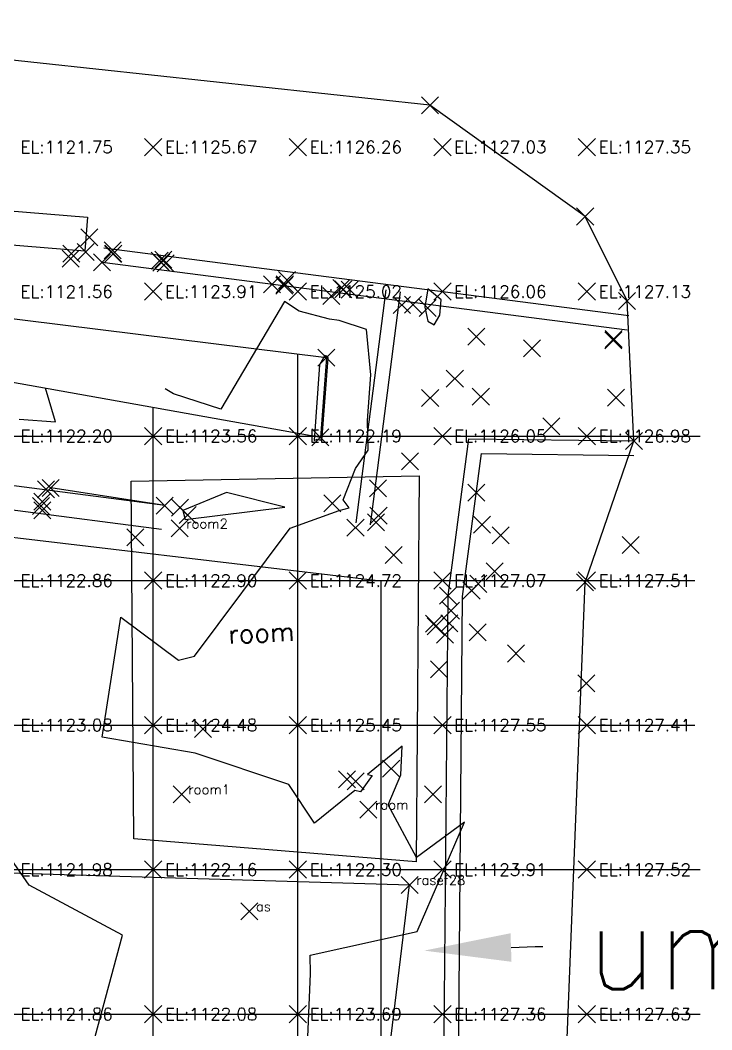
# Model space of a CAD drawing. Header units: metres. Extents: x -212 to 353850, y -37 to 356021.
# Drawn here: x 353800.4 to 353814.76, y 355966.72 to 355987.68 of the extents above; entities that cross this region are included whole.
import ezdxf
from ezdxf import colors
from ezdxf.entities.mleader import LeaderData, LeaderLine
from ezdxf.math import Vec2, Vec3

# ---------------------------------------------------------------- set-up
doc = ezdxf.new("R2010")
doc.units = ezdxf.units.M
for name, color, linetype in [('C-TOPO-MINR', 8, 'Continuous'), ('C-TOPO-TEXT', 7, 'Continuous'), ('Obs.ts.td2', 7, 'Continuous'), ('Obs.ts.td2_Mark', 7, 'Continuous'), ('Survey.td2', 7, 'Continuous'), ('V-NODE', 1, 'Continuous')]:
    doc.layers.add(name, color=color, linetype=linetype)
doc.styles.get("Standard").update_dxf_attribs({"font": 'simplex.shx'})

# ---------------------------------------------------------------- blocks, each defined once
blk = doc.blocks.new('*U1')
at = {"color": 0, "linetype": 'ByBlock', "lineweight": -2, "transparency": 16777216}
for p, q in [((-0.707, -0.707), (0.707, 0.707)), ((-0.707, 0.707), (0.707, -0.707))]:
    blk.add_line(p, q, dxfattribs=at)
blk = doc.blocks.new('*U134', base_point=(353808.9069, 355985.9162, 1127.2443))
at = {"layer": 'V-NODE', "lineweight": -2, "xscale": 0.25, "yscale": 0.25, "zscale": 0.25}
blk.add_blockref('*U1', (353808.9069, 355985.9162, 1127.2443), dxfattribs=at)
blk = doc.blocks.new('*U135', base_point=(353812.1279, 355983.6079, 1127.3584))
at = {"layer": 'V-NODE', "lineweight": -2, "xscale": 0.25, "yscale": 0.25, "zscale": 0.25}
blk.add_blockref('*U1', (353812.1279, 355983.6079, 1127.3584), dxfattribs=at)
blk = doc.blocks.new('*U136', base_point=(353812.9986, 355981.8548, 1127.3594))
at = {"layer": 'V-NODE', "lineweight": -2, "xscale": 0.25, "yscale": 0.25, "zscale": 0.25}
blk.add_blockref('*U1', (353812.9986, 355981.8548, 1127.3594), dxfattribs=at)
blk = doc.blocks.new('*U137', base_point=(353813.141, 355978.9476, 1127.3645))
at = {"layer": 'V-NODE', "lineweight": -2, "xscale": 0.25, "yscale": 0.25, "zscale": 0.25}
blk.add_blockref('*U1', (353813.141, 355978.9476, 1127.3645), dxfattribs=at)
blk = doc.blocks.new('*U138', base_point=(353813.0723, 355976.7873, 1127.4527))
at = {"layer": 'V-NODE', "lineweight": -2, "xscale": 0.25, "yscale": 0.25, "zscale": 0.25}
blk.add_blockref('*U1', (353813.0723, 355976.7873, 1127.4527), dxfattribs=at)
blk = doc.blocks.new('*U139', base_point=(353812.1265, 355976.0119, 1127.5096))
at = {"layer": 'V-NODE', "lineweight": -2, "xscale": 0.25, "yscale": 0.25, "zscale": 0.25}
blk.add_blockref('*U1', (353812.1265, 355976.0119, 1127.5096), dxfattribs=at)
blk = doc.blocks.new('*U140', base_point=(353810.6914, 355974.5356, 1127.5163))
at = {"layer": 'V-NODE', "lineweight": -2, "xscale": 0.25, "yscale": 0.25, "zscale": 0.25}
blk.add_blockref('*U1', (353810.6914, 355974.5356, 1127.5163), dxfattribs=at)
blk = doc.blocks.new('*U141', base_point=(353812.1516, 355973.9178, 1127.3832))
at = {"layer": 'V-NODE', "lineweight": -2, "xscale": 0.25, "yscale": 0.25, "zscale": 0.25}
blk.add_blockref('*U1', (353812.1516, 355973.9178, 1127.3832), dxfattribs=at)
blk = doc.blocks.new('*U192', base_point=(353810.3732, 355976.9895, 1127.5529))
at = {"layer": 'V-NODE', "lineweight": -2, "xscale": 0.25, "yscale": 0.25, "zscale": 0.25}
blk.add_blockref('*U1', (353810.3732, 355976.9895, 1127.5529), dxfattribs=at)
blk = doc.blocks.new('*U193', base_point=(353809.9871, 355977.2127, 1127.5333))
at = {"layer": 'V-NODE', "lineweight": -2, "xscale": 0.25, "yscale": 0.25, "zscale": 0.25}
blk.add_blockref('*U1', (353809.9871, 355977.2127, 1127.5333), dxfattribs=at)
blk = doc.blocks.new('*U194', base_point=(353810.2489, 355976.2395, 1127.5761))
at = {"layer": 'V-NODE', "lineweight": -2, "xscale": 0.25, "yscale": 0.25, "zscale": 0.25}
blk.add_blockref('*U1', (353810.2489, 355976.2395, 1127.5761), dxfattribs=at)
blk = doc.blocks.new('*U195', base_point=(353809.9092, 355975.9824, 1127.5083))
at = {"layer": 'V-NODE', "lineweight": -2, "xscale": 0.25, "yscale": 0.25, "zscale": 0.25}
blk.add_blockref('*U1', (353809.9092, 355975.9824, 1127.5083), dxfattribs=at)
blk = doc.blocks.new('*U196', base_point=(353809.7693, 355975.8437, 1127.5055))
at = {"layer": 'V-NODE', "lineweight": -2, "xscale": 0.25, "yscale": 0.25, "zscale": 0.25}
blk.add_blockref('*U1', (353809.7693, 355975.8437, 1127.5055), dxfattribs=at)
blk = doc.blocks.new('*U197', base_point=(353809.3095, 355975.1654, 1127.5598))
at = {"layer": 'V-NODE', "lineweight": -2, "xscale": 0.25, "yscale": 0.25, "zscale": 0.25}
blk.add_blockref('*U1', (353809.3095, 355975.1654, 1127.5598), dxfattribs=at)
blk = doc.blocks.new('*U198', base_point=(353809.3422, 355975.4255, 1127.6109))
at = {"layer": 'V-NODE', "lineweight": -2, "xscale": 0.25, "yscale": 0.25, "zscale": 0.25}
blk.add_blockref('*U1', (353809.3422, 355975.4255, 1127.6109), dxfattribs=at)
blk = doc.blocks.new('*U199', base_point=(353809.2827, 355975.739, 1127.5532))
at = {"layer": 'V-NODE', "lineweight": -2, "xscale": 0.25, "yscale": 0.25, "zscale": 0.25}
blk.add_blockref('*U1', (353809.2827, 355975.739, 1127.5532), dxfattribs=at)
blk = doc.blocks.new('*U200', base_point=(353809.8939, 355974.9776, 1127.5476))
at = {"layer": 'V-NODE', "lineweight": -2, "xscale": 0.25, "yscale": 0.25, "zscale": 0.25}
blk.add_blockref('*U1', (353809.8939, 355974.9776, 1127.5476), dxfattribs=at)
blk = doc.blocks.new('*U219', base_point=(353809.0959, 355974.2061, 1127.5788))
at = {"layer": 'V-NODE', "lineweight": -2, "xscale": 0.25, "yscale": 0.25, "zscale": 0.25}
blk.add_blockref('*U1', (353809.0959, 355974.2061, 1127.5788), dxfattribs=at)
blk = doc.blocks.new('*U220', base_point=(353809.2157, 355974.9298, 1127.5389))
at = {"layer": 'V-NODE', "lineweight": -2, "xscale": 0.25, "yscale": 0.25, "zscale": 0.25}
blk.add_blockref('*U1', (353809.2157, 355974.9298, 1127.5389), dxfattribs=at)
blk = doc.blocks.new('*U221', base_point=(353809.026, 355975.1018, 1127.4683))
at = {"layer": 'V-NODE', "lineweight": -2, "xscale": 0.25, "yscale": 0.25, "zscale": 0.25}
blk.add_blockref('*U1', (353809.026, 355975.1018, 1127.4683), dxfattribs=at)
blk = doc.blocks.new('*U222', base_point=(353808.9886, 355975.1562, 1127.5067))
at = {"layer": 'V-NODE', "lineweight": -2, "xscale": 0.25, "yscale": 0.25, "zscale": 0.25}
blk.add_blockref('*U1', (353808.9886, 355975.1562, 1127.5067), dxfattribs=at)
blk = doc.blocks.new('*U223', base_point=(353808.973, 355971.612, 1127.533))
at = {"layer": 'V-NODE', "lineweight": -2, "xscale": 0.25, "yscale": 0.25, "zscale": 0.25}
blk.add_blockref('*U1', (353808.973, 355971.612, 1127.533), dxfattribs=at)
blk = doc.blocks.new('*U282', base_point=(353812.7134, 355981.0338, 1127.3284))
at = {"layer": 'V-NODE', "lineweight": -2, "xscale": 0.25, "yscale": 0.25, "zscale": 0.25}
blk.add_blockref('*U1', (353812.7134, 355981.0338, 1127.3284), dxfattribs=at)
blk = doc.blocks.new('*U283', base_point=(353812.721, 355981.0631, 1127.3294))
at = {"layer": 'V-NODE', "lineweight": -2, "xscale": 0.25, "yscale": 0.25, "zscale": 0.25}
blk.add_blockref('*U1', (353812.721, 355981.0631, 1127.3294), dxfattribs=at)
blk = doc.blocks.new('*U284', base_point=(353812.7673, 355979.8497, 1127.4226))
at = {"layer": 'V-NODE', "lineweight": -2, "xscale": 0.25, "yscale": 0.25, "zscale": 0.25}
blk.add_blockref('*U1', (353812.7673, 355979.8497, 1127.4226), dxfattribs=at)
blk = doc.blocks.new('*U285', base_point=(353811.4258, 355979.252, 1126.6895))
at = {"layer": 'V-NODE', "lineweight": -2, "xscale": 0.25, "yscale": 0.25, "zscale": 0.25}
blk.add_blockref('*U1', (353811.4258, 355979.252, 1126.6895), dxfattribs=at)
blk = doc.blocks.new('*U286', base_point=(353811.0231, 355980.8717, 1126.5816))
at = {"layer": 'V-NODE', "lineweight": -2, "xscale": 0.25, "yscale": 0.25, "zscale": 0.25}
blk.add_blockref('*U1', (353811.0231, 355980.8717, 1126.5816), dxfattribs=at)
blk = doc.blocks.new('*U287', base_point=(353809.8677, 355981.116, 1126.3819))
at = {"layer": 'V-NODE', "lineweight": -2, "xscale": 0.25, "yscale": 0.25, "zscale": 0.25}
blk.add_blockref('*U1', (353809.8677, 355981.116, 1126.3819), dxfattribs=at)
blk = doc.blocks.new('*U288', base_point=(353809.4232, 355980.2436, 1126.4169))
at = {"layer": 'V-NODE', "lineweight": -2, "xscale": 0.25, "yscale": 0.25, "zscale": 0.25}
blk.add_blockref('*U1', (353809.4232, 355980.2436, 1126.4169), dxfattribs=at)
blk = doc.blocks.new('*U289', base_point=(353809.963, 355979.8654, 1126.459))
at = {"layer": 'V-NODE', "lineweight": -2, "xscale": 0.25, "yscale": 0.25, "zscale": 0.25}
blk.add_blockref('*U1', (353809.963, 355979.8654, 1126.459), dxfattribs=at)
blk = doc.blocks.new('*U290', base_point=(353809.8679, 355977.8732, 1125.2564))
at = {"layer": 'V-NODE', "lineweight": -2, "xscale": 0.25, "yscale": 0.25, "zscale": 0.25}
blk.add_blockref('*U1', (353809.8679, 355977.8732, 1125.2564), dxfattribs=at)
blk = doc.blocks.new('*U291', base_point=(353807.8393, 355977.3998, 1124.7279))
at = {"layer": 'V-NODE', "lineweight": -2, "xscale": 0.25, "yscale": 0.25, "zscale": 0.25}
blk.add_blockref('*U1', (353807.8393, 355977.3998, 1124.7279), dxfattribs=at)
blk = doc.blocks.new('*U292', base_point=(353807.789, 355977.2557, 1124.7515))
at = {"layer": 'V-NODE', "lineweight": -2, "xscale": 0.25, "yscale": 0.25, "zscale": 0.25}
blk.add_blockref('*U1', (353807.789, 355977.2557, 1124.7515), dxfattribs=at)
blk = doc.blocks.new('*U293', base_point=(353808.1514, 355976.5804, 1124.777))
at = {"layer": 'V-NODE', "lineweight": -2, "xscale": 0.25, "yscale": 0.25, "zscale": 0.25}
blk.add_blockref('*U1', (353808.1514, 355976.5804, 1124.777), dxfattribs=at)
blk = doc.blocks.new('*U294', base_point=(353808.1017, 355972.1428, 1122.939))
at = {"layer": 'V-NODE', "lineweight": -2, "xscale": 0.25, "yscale": 0.25, "zscale": 0.25}
blk.add_blockref('*U1', (353808.1017, 355972.1428, 1122.939), dxfattribs=at)
blk = doc.blocks.new('*U295', base_point=(353807.3617, 355977.1462, 1124.9935))
at = {"layer": 'V-NODE', "lineweight": -2, "xscale": 0.25, "yscale": 0.25, "zscale": 0.25}
blk.add_blockref('*U1', (353807.3617, 355977.1462, 1124.9935), dxfattribs=at)
blk = doc.blocks.new('*U296', base_point=(353803.881, 355977.4087, 1124.8556))
at = {"layer": 'V-NODE', "lineweight": -2, "xscale": 0.25, "yscale": 0.25, "zscale": 0.25}
blk.add_blockref('*U1', (353803.881, 355977.4087, 1124.8556), dxfattribs=at)
blk = doc.blocks.new('*U297', base_point=(353804.1967, 355972.9659, 1124.9622))
at = {"layer": 'V-NODE', "lineweight": -2, "xscale": 0.25, "yscale": 0.25, "zscale": 0.25}
blk.add_blockref('*U1', (353804.1967, 355972.9659, 1124.9622), dxfattribs=at)
blk = doc.blocks.new('*U298', base_point=(353807.3642, 355971.8845, 1124.914))
at = {"layer": 'V-NODE', "lineweight": -2, "xscale": 0.25, "yscale": 0.25, "zscale": 0.25}
blk.add_blockref('*U1', (353807.3642, 355971.8845, 1124.914), dxfattribs=at)
blk = doc.blocks.new('*U299', base_point=(353807.187, 355971.9247, 1124.9096))
at = {"layer": 'V-NODE', "lineweight": -2, "xscale": 0.25, "yscale": 0.25, "zscale": 0.25}
blk.add_blockref('*U1', (353807.187, 355971.9247, 1124.9096), dxfattribs=at)
blk = doc.blocks.new('*U395', base_point=(353800.8367, 355977.5963, 1123.0889))
at = {"layer": 'V-NODE', "lineweight": -2, "xscale": 0.25, "yscale": 0.25, "zscale": 0.25}
blk.add_blockref('*U1', (353800.8367, 355977.5963, 1123.0889), dxfattribs=at)
blk = doc.blocks.new('*U396', base_point=(353800.8607, 355977.5089, 1123.0802))
at = {"layer": 'V-NODE', "lineweight": -2, "xscale": 0.25, "yscale": 0.25, "zscale": 0.25}
blk.add_blockref('*U1', (353800.8607, 355977.5089, 1123.0802), dxfattribs=at)
blk = doc.blocks.new('*U397', base_point=(353800.8616, 355977.6879, 1123.1718))
at = {"layer": 'V-NODE', "lineweight": -2, "xscale": 0.25, "yscale": 0.25, "zscale": 0.25}
blk.add_blockref('*U1', (353800.8616, 355977.6879, 1123.1718), dxfattribs=at)
blk = doc.blocks.new('*U398', base_point=(353800.9404, 355977.9428, 1123.0897))
at = {"layer": 'V-NODE', "lineweight": -2, "xscale": 0.25, "yscale": 0.25, "zscale": 0.25}
blk.add_blockref('*U1', (353800.9404, 355977.9428, 1123.0897), dxfattribs=at)
blk = doc.blocks.new('*U399', base_point=(353801.0372, 355977.9719, 1123.2922))
at = {"layer": 'V-NODE', "lineweight": -2, "xscale": 0.25, "yscale": 0.25, "zscale": 0.25}
blk.add_blockref('*U1', (353801.0372, 355977.9719, 1123.2922), dxfattribs=at)
blk = doc.blocks.new('*U400', base_point=(353803.4027, 355977.6079, 1123.4685))
at = {"layer": 'V-NODE', "lineweight": -2, "xscale": 0.25, "yscale": 0.25, "zscale": 0.25}
blk.add_blockref('*U1', (353803.4027, 355977.6079, 1123.4685), dxfattribs=at)
blk = doc.blocks.new('*U401', base_point=(353803.7224, 355977.5624, 1123.5))
at = {"layer": 'V-NODE', "lineweight": -2, "xscale": 0.25, "yscale": 0.25, "zscale": 0.25}
blk.add_blockref('*U1', (353803.7224, 355977.5624, 1123.5), dxfattribs=at)
blk = doc.blocks.new('*U402', base_point=(353806.8791, 355977.6518, 1123.584))
at = {"layer": 'V-NODE', "lineweight": -2, "xscale": 0.25, "yscale": 0.25, "zscale": 0.25}
blk.add_blockref('*U1', (353806.8791, 355977.6518, 1123.584), dxfattribs=at)
blk = doc.blocks.new('*U485', base_point=(353801.4527, 355982.7304, 1122.5438))
at = {"layer": 'V-NODE', "lineweight": -2, "xscale": 0.25, "yscale": 0.25, "zscale": 0.25}
blk.add_blockref('*U1', (353801.4527, 355982.7304, 1122.5438), dxfattribs=at)
blk = doc.blocks.new('*U486', base_point=(353801.4616, 355982.8357, 1122.5151))
at = {"layer": 'V-NODE', "lineweight": -2, "xscale": 0.25, "yscale": 0.25, "zscale": 0.25}
blk.add_blockref('*U1', (353801.4616, 355982.8357, 1122.5151), dxfattribs=at)
blk = doc.blocks.new('*U487', base_point=(353801.7604, 355982.8686, 1123.5965))
at = {"layer": 'V-NODE', "lineweight": -2, "xscale": 0.25, "yscale": 0.25, "zscale": 0.25}
blk.add_blockref('*U1', (353801.7604, 355982.8686, 1123.5965), dxfattribs=at)
blk = doc.blocks.new('*U488', base_point=(353801.8398, 355983.1775, 1123.5952))
at = {"layer": 'V-NODE', "lineweight": -2, "xscale": 0.25, "yscale": 0.25, "zscale": 0.25}
blk.add_blockref('*U1', (353801.8398, 355983.1775, 1123.5952), dxfattribs=at)
blk = doc.blocks.new('*U489', base_point=(353802.1016, 355982.6571, 1123.6375))
at = {"layer": 'V-NODE', "lineweight": -2, "xscale": 0.25, "yscale": 0.25, "zscale": 0.25}
blk.add_blockref('*U1', (353802.1016, 355982.6571, 1123.6375), dxfattribs=at)
blk = doc.blocks.new('*U490', base_point=(353802.3367, 355982.8357, 1123.6744))
at = {"layer": 'V-NODE', "lineweight": -2, "xscale": 0.25, "yscale": 0.25, "zscale": 0.25}
blk.add_blockref('*U1', (353802.3367, 355982.8357, 1123.6744), dxfattribs=at)
blk = doc.blocks.new('*U491', base_point=(353802.3213, 355982.9041, 1123.7007))
at = {"layer": 'V-NODE', "lineweight": -2, "xscale": 0.25, "yscale": 0.25, "zscale": 0.25}
blk.add_blockref('*U1', (353802.3213, 355982.9041, 1123.7007), dxfattribs=at)
blk = doc.blocks.new('*U492', base_point=(353802.332, 355982.8324, 1123.9858))
at = {"layer": 'V-NODE', "lineweight": -2, "xscale": 0.25, "yscale": 0.25, "zscale": 0.25}
blk.add_blockref('*U1', (353802.332, 355982.8324, 1123.9858), dxfattribs=at)
blk = doc.blocks.new('*U493', base_point=(353803.3348, 355982.6492, 1124.0334))
at = {"layer": 'V-NODE', "lineweight": -2, "xscale": 0.25, "yscale": 0.25, "zscale": 0.25}
blk.add_blockref('*U1', (353803.3348, 355982.6492, 1124.0334), dxfattribs=at)
blk = doc.blocks.new('*U494', base_point=(353803.2988, 355982.6933, 1124.042))
at = {"layer": 'V-NODE', "lineweight": -2, "xscale": 0.25, "yscale": 0.25, "zscale": 0.25}
blk.add_blockref('*U1', (353803.2988, 355982.6933, 1124.042), dxfattribs=at)
blk = doc.blocks.new('*U495', base_point=(353803.3747, 355982.7123, 1124.4887))
at = {"layer": 'V-NODE', "lineweight": -2, "xscale": 0.25, "yscale": 0.25, "zscale": 0.25}
blk.add_blockref('*U1', (353803.3747, 355982.7123, 1124.4887), dxfattribs=at)
blk = doc.blocks.new('*U496', base_point=(353803.4251, 355982.6381, 1124.5738))
at = {"layer": 'V-NODE', "lineweight": -2, "xscale": 0.25, "yscale": 0.25, "zscale": 0.25}
blk.add_blockref('*U1', (353803.4251, 355982.6381, 1124.5738), dxfattribs=at)
blk = doc.blocks.new('*U497', base_point=(353805.6267, 355982.1965, 1124.6314))
at = {"layer": 'V-NODE', "lineweight": -2, "xscale": 0.25, "yscale": 0.25, "zscale": 0.25}
blk.add_blockref('*U1', (353805.6267, 355982.1965, 1124.6314), dxfattribs=at)
blk = doc.blocks.new('*U498', base_point=(353805.8955, 355982.2003, 1124.6763))
at = {"layer": 'V-NODE', "lineweight": -2, "xscale": 0.25, "yscale": 0.25, "zscale": 0.25}
blk.add_blockref('*U1', (353805.8955, 355982.2003, 1124.6763), dxfattribs=at)
blk = doc.blocks.new('*U499', base_point=(353805.883, 355982.1685, 1125.1278))
at = {"layer": 'V-NODE', "lineweight": -2, "xscale": 0.25, "yscale": 0.25, "zscale": 0.25}
blk.add_blockref('*U1', (353805.883, 355982.1685, 1125.1278), dxfattribs=at)
blk = doc.blocks.new('*U500', base_point=(353805.9391, 355982.2861, 1125.1192))
at = {"layer": 'V-NODE', "lineweight": -2, "xscale": 0.25, "yscale": 0.25, "zscale": 0.25}
blk.add_blockref('*U1', (353805.9391, 355982.2861, 1125.1192), dxfattribs=at)
blk = doc.blocks.new('*U501', base_point=(353806.8623, 355981.9592, 1125.2676))
at = {"layer": 'V-NODE', "lineweight": -2, "xscale": 0.25, "yscale": 0.25, "zscale": 0.25}
blk.add_blockref('*U1', (353806.8623, 355981.9592, 1125.2676), dxfattribs=at)
blk = doc.blocks.new('*U502', base_point=(353807.1068, 355982.0988, 1125.173))
at = {"layer": 'V-NODE', "lineweight": -2, "xscale": 0.25, "yscale": 0.25, "zscale": 0.25}
blk.add_blockref('*U1', (353807.1068, 355982.0988, 1125.173), dxfattribs=at)
blk = doc.blocks.new('*U503', base_point=(353807.0694, 355982.1233, 1125.5907))
at = {"layer": 'V-NODE', "lineweight": -2, "xscale": 0.25, "yscale": 0.25, "zscale": 0.25}
blk.add_blockref('*U1', (353807.0694, 355982.1233, 1125.5907), dxfattribs=at)
blk = doc.blocks.new('*U504', base_point=(353807.2435, 355982.0878, 1125.7253))
at = {"layer": 'V-NODE', "lineweight": -2, "xscale": 0.25, "yscale": 0.25, "zscale": 0.25}
blk.add_blockref('*U1', (353807.2435, 355982.0878, 1125.7253), dxfattribs=at)
blk = doc.blocks.new('*U505', base_point=(353808.3229, 355981.7677, 1125.8134))
at = {"layer": 'V-NODE', "lineweight": -2, "xscale": 0.25, "yscale": 0.25, "zscale": 0.25}
blk.add_blockref('*U1', (353808.3229, 355981.7677, 1125.8134), dxfattribs=at)
blk = doc.blocks.new('*U506', base_point=(353808.8569, 355981.7107, 1125.8701))
at = {"layer": 'V-NODE', "lineweight": -2, "xscale": 0.25, "yscale": 0.25, "zscale": 0.25}
blk.add_blockref('*U1', (353808.8569, 355981.7107, 1125.8701), dxfattribs=at)
blk = doc.blocks.new('*U507', base_point=(353808.5542, 355981.7784, 1126.6099))
at = {"layer": 'V-NODE', "lineweight": -2, "xscale": 0.25, "yscale": 0.25, "zscale": 0.25}
blk.add_blockref('*U1', (353808.5542, 355981.7784, 1126.6099), dxfattribs=at)
blk = doc.blocks.new('*U508', base_point=(353808.9106, 355979.8399, 1126.7608))
at = {"layer": 'V-NODE', "lineweight": -2, "xscale": 0.25, "yscale": 0.25, "zscale": 0.25}
blk.add_blockref('*U1', (353808.9106, 355979.8399, 1126.7608), dxfattribs=at)
blk = doc.blocks.new('*U509', base_point=(353808.4938, 355978.526, 1125.8145))
at = {"layer": 'V-NODE', "lineweight": -2, "xscale": 0.25, "yscale": 0.25, "zscale": 0.25}
blk.add_blockref('*U1', (353808.4938, 355978.526, 1125.8145), dxfattribs=at)
blk = doc.blocks.new('*U510', base_point=(353807.8287, 355977.9617, 1125.3207))
at = {"layer": 'V-NODE', "lineweight": -2, "xscale": 0.25, "yscale": 0.25, "zscale": 0.25}
blk.add_blockref('*U1', (353807.8287, 355977.9617, 1125.3207), dxfattribs=at)
blk = doc.blocks.new('*U511', base_point=(353806.6343, 355979.0234, 1121.9295))
at = {"layer": 'V-NODE', "lineweight": -2, "xscale": 0.25, "yscale": 0.25, "zscale": 0.25}
blk.add_blockref('*U1', (353806.6343, 355979.0234, 1121.9295), dxfattribs=at)
blk = doc.blocks.new('*U512', base_point=(353806.7585, 355980.6784, 1121.9243))
at = {"layer": 'V-NODE', "lineweight": -2, "xscale": 0.25, "yscale": 0.25, "zscale": 0.25}
blk.add_blockref('*U1', (353806.7585, 355980.6784, 1121.9243), dxfattribs=at)
blk = doc.blocks.new('*U666', base_point=(353802.7918, 355976.9466, 1122.2862))
at = {"layer": 'V-NODE', "lineweight": -2, "xscale": 0.25, "yscale": 0.25, "zscale": 0.25}
blk.add_blockref('*U1', (353802.7918, 355976.9466, 1122.2862), dxfattribs=at)
blk = doc.blocks.new('*U972', base_point=(353808.4831, 355969.731, 1122.4692))
at = {"layer": 'V-NODE', "lineweight": -2, "xscale": 0.25, "yscale": 0.25, "zscale": 0.25}
blk.add_blockref('*U1', (353808.4831, 355969.731, 1122.4692), dxfattribs=at)
blk = doc.blocks.new('*U973', base_point=(353807.6294, 355971.2965, 1122.4519))
at = {"layer": 'V-NODE', "lineweight": -2, "xscale": 0.25, "yscale": 0.25, "zscale": 0.25}
blk.add_blockref('*U1', (353807.6294, 355971.2965, 1122.4519), dxfattribs=at)
blk = doc.blocks.new('*U974', base_point=(353803.7546, 355971.6127, 1122.3344))
at = {"layer": 'V-NODE', "lineweight": -2, "xscale": 0.25, "yscale": 0.25, "zscale": 0.25}
blk.add_blockref('*U1', (353803.7546, 355971.6127, 1122.3344), dxfattribs=at)
blk = doc.blocks.new('*U975', base_point=(353803.7113, 355977.1316, 1122.3126))
at = {"layer": 'V-NODE', "lineweight": -2, "xscale": 0.25, "yscale": 0.25, "zscale": 0.25}
blk.add_blockref('*U1', (353803.7113, 355977.1316, 1122.3126), dxfattribs=at)
blk = doc.blocks.new('*U976', base_point=(353805.1591, 355969.1848, 1122.1779))
at = {"layer": 'V-NODE', "lineweight": -2, "xscale": 0.25, "yscale": 0.25, "zscale": 0.25}
blk.add_blockref('*U1', (353805.1591, 355969.1848, 1122.1779), dxfattribs=at)

msp = doc.modelspace()

# ---------------------------------------------------------------- linework, layer by layer
at = {"color": 40, "true_color": 0xf8d731}
msp.add_line((353801.803, 355983.595, 1116.582), (353801.745, 355982.897, 1116.582), dxfattribs=at)
at = {"color": 6}
for p, q in [((353807.376, 355977.248, 1122.452), (353807.998, 355982.084, 1123.638)), ((353807.674, 355977.209, 1122.452), (353808.296, 355982.045, 1123.638))]:
    msp.add_line(p, q, dxfattribs=at)
at = {"color": 7, "true_color": 0xffffff}
for p, q in [((353806.166, 355918.509, 1117.807), (353806.166, 355980.752, 1121.689)), ((353803.166, 355916.049, 1117.654), (353803.166, 355979.642, 1121.62)), ((353754.465, 355979.049, 1112.318), (353814.513, 355979.049, 1130.328)), ((353752.122, 355976.049, 1111.615), (353814.405, 355976.049, 1130.295)), ((353764.166, 355973.049, 1115.227), (353814.405, 355973.049, 1130.295)), ((353765.124, 355970.049, 1115.515), (353814.513, 355970.049, 1130.328)), ((353765.474, 355967.049, 1115.62), (353814.513, 355967.049, 1130.328))]:
    msp.add_line(p, q, dxfattribs=at)
at = {"color": 9, "true_color": 0xc7c8ca}
msp.add_line((353795.844, 355970.111, 1121.557), (353808.483, 355969.731, 1123.049), dxfattribs=at)
at = {"color": 3}
for points, elevation in [([(353802.409, 355929.668), (353800.053, 355923.984), (353798.955, 355921.436), (353798.372, 355920.081), (353797.875, 355917.627), (353798.721, 355914.274), (353799.698, 355913.333), (353803.652, 355916.743), (353805.931, 355921.306), (353808.236, 355925.688), (353811.577, 355931.933), (353811.622, 355933.218), (353811.793, 355938.924), (353811.315, 355946.979), (353811.282, 355954.631), (353812.127, 355976.012), (353813.141, 355978.948), (353812.999, 355981.855), (353812.128, 355983.608), (353808.907, 355985.916), (353798.5, 355987.042), (353791.68, 355988.312)], 1122.624), ([(353806.759, 355980.678), (353806.634, 355979.023), (353800.018, 355980.204), (353795.014, 355980.313), (353784.876, 355981.27), (353774.836, 355982.502), (353770.942, 355983.605), (353769.07, 355984.808), (353772.918, 355984.876), (353806.759, 355980.678)], 1121.924)]:
    msp.add_lwpolyline(points, dxfattribs=dict(at, elevation=elevation))
at = {"color": 51, "true_color": 0xf7f281}
for points, elevation in [([(353767.633, 355984.682), (353767.657, 355985.313), (353767.962, 355985.818), (353769.191, 355986.469), (353772.369, 355986.482), (353773.796, 355986.235), (353776.504, 355986.204), (353780.812, 355985.929), (353792.674, 355984.344), (353800.113, 355983.733), (353801.803, 355983.595)], 1116.582), ([(353768.333, 355984.655), (353768.35, 355985.106), (353768.461, 355985.29), (353769.367, 355985.77), (353772.31, 355985.781), (353773.732, 355985.536), (353776.478, 355985.504), (353780.743, 355985.232), (353792.599, 355983.648), (353800.056, 355983.036), (353801.745, 355982.897)], 1116.582), ([(353803.338, 355977.112), (353797.363, 355977.888), (353795.01, 355977.949), (353791.485, 355978.133), (353788.57, 355978.62), (353785.759, 355978.641), (353783.302, 355978.825), (353775.462, 355979.586), (353774.577, 355980.175), (353773.389, 355980.868), (353772.92, 355981.101), (353771.277, 355982.183), (353769.265, 355982.665), (353767.126, 355983.082), (353767.657, 355984.713)], 1123.468), ([(353803.403, 355977.608), (353797.402, 355978.387), (353795.03, 355978.449), (353791.539, 355978.631), (353788.613, 355979.119), (353785.78, 355979.141), (353783.345, 355979.323), (353775.635, 355980.071), (353774.841, 355980.599), (353773.627, 355981.309), (353773.17, 355981.535), (353771.479, 355982.649), (353769.371, 355983.154), (353768.016, 355983.418), (353768.287, 355983.769)], 1123.468)]:
    msp.add_lwpolyline(points, dxfattribs=dict(at, elevation=elevation))
at = {"color": 6}
for points, elevation in [([(353802.14, 355982.955), (353813.037, 355981.552)], 1123.638), ([(353802.102, 355982.657), (353812.999, 355981.255)], 1123.638), ([(353809.19, 355965.084), (353809.283, 355975.739), (353809.712, 355978.989), (353813.141, 355978.948)], 1123.094), ([(353809.49, 355965.082), (353809.583, 355975.718), (353809.974, 355978.685), (353813.137, 355978.648)], 1123.094)]:
    msp.add_lwpolyline(points, dxfattribs=dict(at, elevation=elevation))
at = {"color": 5, "elevation": 1122.452}
msp.add_lwpolyline([(353808.621, 355970.212), (353802.762, 355970.69), (353802.704, 355978.113), (353808.681, 355978.223)], close=True, dxfattribs=at)
at = {"color": 1, "elevation": 1123.468}
msp.add_lwpolyline([(353803.403, 355977.608), (353801.037, 355977.972)], dxfattribs=at)
at = {"color": 4}
msp.add_lwpolyline([(353795.25, 355939.277), (353795.978, 355945.434), (353795.035, 355945.546), (353795.364, 355948.327), (353796.307, 355948.215), (353797.036, 355954.372), (353796.093, 355954.484), (353796.395, 355957.016), (353797.573, 355956.877), (353798.894, 355967.948), (353797.703, 355968.089), (353798.772, 355977.126), (353807.89, 355976.047), (353807.897, 355925.793)], dxfattribs=at)
at = {"color": 252, "true_color": 0x939598, "elevation": 1123.049}
msp.add_lwpolyline([(353805.55, 355942.764), (353805.766, 355947.278), (353798.102, 355946.478), (353797.713, 355946.734), (353797.662, 355947.418), (353798.224, 355947.607), (353805.871, 355948.139), (353808.483, 355969.731)], dxfattribs=at)
at = {"layer": 'C-TOPO-MINR', "color": 8, "linetype": 'Continuous', "lineweight": -3, "flags": 128}
for points, elevation in [([(353808.865, 355981.438), (353808.991, 355981.362), (353809.113, 355981.56), (353809.142, 355981.876), (353808.862, 355982.108), (353808.804, 355981.723), (353808.865, 355981.438)], 1126), ([(353806.668, 355979.014), (353806.668, 355979.035), (353806.792, 355980.665), (353806.789, 355980.7), (353806.768, 355980.706), (353806.761, 355980.707), (353806.738, 355980.714), (353806.727, 355980.721), (353806.613, 355980.529), (353806.504, 355978.958), (353806.568, 355978.984), (353806.645, 355978.965), (353806.659, 355979.001), (353806.668, 355979.014)], 1122), ([(353803.824, 355977.315), (353805.898, 355977.572), (353804.686, 355977.881), (353803.781, 355977.506), (353803.824, 355977.315)], 1124)]:
    msp.add_lwpolyline(points, close=True, dxfattribs=dict(at, elevation=elevation))
for points, elevation in [([(353806.125, 355960.668), (353806.429, 355967.885), (353806.424, 355968.276), (353808.642, 355968.767), (353809.626, 355971.035), (353808.631, 355970.3), (353808.039, 355971.393), (353808.303, 355972.02), (353808.329, 355972.615), (353807.609, 355972.025), (353807.706, 355972.004), (353807.463, 355971.666), (353807.351, 355971.692), (353806.512, 355971.012), (353805.975, 355971.814), (353804.035, 355972.47), (353802.106, 355972.797), (353802.491, 355975.289), (353803.692, 355974.397), (353804.02, 355974.479), (353806.009, 355977.141), (353807.022, 355977.503), (353807.228, 355977.56), (353807.107, 355977.726), (353807.364, 355978.375), (353807.625, 355978.758), (353807.61, 355979.373), (353807.682, 355980.319), (353807.593, 355981.26), (353807.023, 355981.448), (353806.823, 355981.474), (353806.191, 355981.644), (353805.891, 355981.842), (353804.564, 355979.61), (353803.584, 355979.926), (353803.413, 355980.027)], 1124), ([(353800.384, 355979.402), (353801.136, 355979.346), (353800.929, 355980.041)], 1122), ([(353800.424, 355960.891), (353802.528, 355968.69), (353800.591, 355969.728), (353798.824, 355972.265)], 1122)]:
    msp.add_lwpolyline(points, dxfattribs=dict(at, elevation=elevation))
at = {"layer": 'C-TOPO-TEXT', "color": 6, "linetype": 'Continuous', "lineweight": -3}
for p, q in [((353802.986, 355984.869, 1125.669), (353803.345, 355985.229, 1125.669)), ((353802.986, 355985.229, 1125.669), (353803.345, 355984.869, 1125.669)), ((353805.986, 355984.869, 1126.255), (353806.345, 355985.229, 1126.255)), ((353805.986, 355985.229, 1126.255), (353806.345, 355984.869, 1126.255)), ((353808.986, 355984.869, 1127.033), (353809.345, 355985.229, 1127.033)), ((353808.986, 355985.229, 1127.033), (353809.345, 355984.869, 1127.033)), ((353811.986, 355984.869, 1127.35), (353812.345, 355985.229, 1127.35)), ((353811.986, 355985.229, 1127.35), (353812.345, 355984.869, 1127.35)), ((353802.986, 355981.869, 1123.909), (353803.345, 355982.229, 1123.909)), ((353802.986, 355982.229, 1123.909), (353803.345, 355981.869, 1123.909)), ((353805.986, 355981.869, 1125.017), (353806.345, 355982.229, 1125.017)), ((353805.986, 355982.229, 1125.017), (353806.345, 355981.869, 1125.017)), ((353808.986, 355981.869, 1126.062), (353809.345, 355982.229, 1126.062)), ((353808.986, 355982.229, 1126.062), (353809.345, 355981.869, 1126.062)), ((353811.986, 355981.869, 1127.127), (353812.345, 355982.229, 1127.127)), ((353811.986, 355982.229, 1127.127), (353812.345, 355981.869, 1127.127)), ((353802.986, 355978.869, 1123.56), (353803.345, 355979.229, 1123.56)), ((353802.986, 355979.229, 1123.56), (353803.345, 355978.869, 1123.56)), ((353805.986, 355978.869, 1122.192), (353806.345, 355979.229, 1122.192)), ((353805.986, 355979.229, 1122.192), (353806.345, 355978.869, 1122.192)), ((353808.986, 355978.869, 1126.055), (353809.345, 355979.229, 1126.055)), ((353808.986, 355979.229, 1126.055), (353809.345, 355978.869, 1126.055)), ((353811.986, 355978.869, 1126.985), (353812.345, 355979.229, 1126.985)), ((353811.986, 355979.229, 1126.985), (353812.345, 355978.869, 1126.985)), ((353802.986, 355975.869, 1122.898), (353803.345, 355976.229, 1122.898)), ((353802.986, 355976.229, 1122.898), (353803.345, 355975.869, 1122.898)), ((353805.986, 355975.869, 1124.716), (353806.345, 355976.229, 1124.716)), ((353805.986, 355976.229, 1124.716), (353806.345, 355975.869, 1124.716)), ((353808.986, 355975.869, 1127.071), (353809.345, 355976.229, 1127.071)), ((353808.986, 355976.229, 1127.071), (353809.345, 355975.869, 1127.071)), ((353811.986, 355975.869, 1127.507), (353812.345, 355976.229, 1127.507)), ((353811.986, 355976.229, 1127.507), (353812.345, 355975.869, 1127.507)), ((353802.986, 355972.869, 1124.476), (353803.345, 355973.229, 1124.476)), ((353802.986, 355973.229, 1124.476), (353803.345, 355972.869, 1124.476)), ((353805.986, 355972.869, 1125.451), (353806.345, 355973.229, 1125.451)), ((353805.986, 355973.229, 1125.451), (353806.345, 355972.869, 1125.451)), ((353808.986, 355972.869, 1127.553), (353809.345, 355973.229, 1127.553)), ((353808.986, 355973.229, 1127.553), (353809.345, 355972.869, 1127.553)), ((353811.986, 355972.869, 1127.414), (353812.345, 355973.229, 1127.414)), ((353811.986, 355973.229, 1127.414), (353812.345, 355972.869, 1127.414)), ((353802.986, 355969.869, 1122.159), (353803.345, 355970.229, 1122.159)), ((353802.986, 355970.229, 1122.159), (353803.345, 355969.869, 1122.159)), ((353805.986, 355969.869, 1122.299), (353806.345, 355970.229, 1122.299)), ((353805.986, 355970.229, 1122.299), (353806.345, 355969.869, 1122.299)), ((353808.986, 355969.869, 1123.914), (353809.345, 355970.229, 1123.914)), ((353808.986, 355970.229, 1123.914), (353809.345, 355969.869, 1123.914)), ((353811.986, 355969.869, 1127.521), (353812.345, 355970.229, 1127.521)), ((353811.986, 355970.229, 1127.521), (353812.345, 355969.869, 1127.521)), ((353802.986, 355966.869, 1122.077), (353803.345, 355967.229, 1122.077)), ((353802.986, 355967.229, 1122.077), (353803.345, 355966.869, 1122.077)), ((353805.986, 355966.869, 1123.686), (353806.345, 355967.229, 1123.686)), ((353805.986, 355967.229, 1123.686), (353806.345, 355966.869, 1123.686)), ((353808.986, 355966.869, 1127.363), (353809.345, 355967.229, 1127.363)), ((353808.986, 355967.229, 1127.363), (353809.345, 355966.869, 1127.363)), ((353811.986, 355966.869, 1127.628), (353812.345, 355967.229, 1127.628)), ((353811.986, 355967.229, 1127.628), (353812.345, 355966.869, 1127.628))]:
    msp.add_line(p, q, dxfattribs=at)
at = {"layer": 'Obs.ts.td2'}
for p in [(353803.711, 355977.132, 1122.313), (353803.755, 355971.613, 1122.334), (353807.629, 355971.296, 1122.452), (353808.483, 355969.731, 1122.469), (353805.159, 355969.185, 1122.178)]:
    msp.add_point(p, dxfattribs=at)
at = {"layer": 'Survey.td2'}
for p in [(353808.907, 355985.916, 1127.244), (353812.128, 355983.608, 1127.358), (353801.84, 355983.177, 1123.595), (353801.462, 355982.836, 1122.515), (353801.76, 355982.869, 1123.597), (353802.321, 355982.904, 1123.701), (353802.332, 355982.832, 1123.986), (353802.337, 355982.836, 1123.674), (353801.453, 355982.73, 1122.544), (353802.102, 355982.657, 1123.638), (353803.299, 355982.693, 1124.042), (353803.335, 355982.649, 1124.033), (353803.375, 355982.712, 1124.489), (353803.425, 355982.638, 1124.574), (353805.627, 355982.197, 1124.631), (353805.895, 355982.2, 1124.676), (353805.939, 355982.286, 1125.119), (353805.883, 355982.168, 1125.128), (353807.069, 355982.123, 1125.591), (353807.107, 355982.099, 1125.173), (353807.243, 355982.088, 1125.725), (353806.862, 355981.959, 1125.268), (353808.554, 355981.778, 1126.61), (353812.999, 355981.855, 1127.359), (353808.323, 355981.768, 1125.813), (353808.857, 355981.711, 1125.87), (353809.868, 355981.116, 1126.382), (353812.713, 355981.034, 1127.328), (353812.721, 355981.063, 1127.329), (353811.023, 355980.872, 1126.582), (353806.759, 355980.678, 1121.924), (353809.423, 355980.244, 1126.417), (353808.911, 355979.84, 1126.761), (353809.963, 355979.865, 1126.459), (353812.767, 355979.85, 1127.423), (353811.426, 355979.252, 1126.689), (353806.634, 355979.023, 1121.929), (353813.141, 355978.948, 1127.364), (353808.494, 355978.526, 1125.814), (353800.94, 355977.943, 1123.09), (353801.037, 355977.972, 1123.292), (353807.829, 355977.962, 1125.321), (353809.868, 355977.873, 1125.256), (353800.837, 355977.596, 1123.089), (353800.862, 355977.688, 1123.172), (353803.403, 355977.608, 1123.468), (353806.879, 355977.652, 1123.584), (353800.861, 355977.509, 1123.08), (353803.722, 355977.562, 1123.5), (353803.881, 355977.409, 1124.856), (353807.839, 355977.4, 1124.728), (353807.789, 355977.256, 1124.752), (353809.987, 355977.213, 1127.533), (353807.362, 355977.146, 1124.994), (353810.373, 355976.99, 1127.553), (353802.792, 355976.947, 1122.286), (353813.072, 355976.787, 1127.453), (353808.151, 355976.58, 1124.777), (353810.249, 355976.239, 1127.576), (353809.909, 355975.982, 1127.508), (353812.127, 355976.012, 1127.51), (353809.283, 355975.739, 1127.553), (353809.769, 355975.844, 1127.505), (353809.342, 355975.426, 1127.611), (353808.989, 355975.156, 1127.507), (353809.026, 355975.102, 1127.468), (353809.309, 355975.165, 1127.56), (353809.216, 355974.93, 1127.539), (353809.894, 355974.978, 1127.548), (353810.691, 355974.536, 1127.516), (353809.096, 355974.206, 1127.579), (353812.152, 355973.918, 1127.383), (353804.197, 355972.966, 1124.962), (353808.102, 355972.143, 1122.939), (353807.187, 355971.925, 1124.91), (353807.364, 355971.885, 1124.914), (353808.973, 355971.612, 1127.533)]:
    msp.add_point(p, dxfattribs=at)

# ---------------------------------------------------------------- block references
at = {"layer": 'V-NODE'}
for name, p in [('*U134', (353808.907, 355985.916, 1127.244)), ('*U135', (353812.128, 355983.608, 1127.358)), ('*U488', (353801.84, 355983.177, 1123.595)), ('*U487', (353801.76, 355982.869, 1123.597)), ('*U491', (353802.321, 355982.904, 1123.701)), ('*U485', (353801.453, 355982.73, 1122.544)), ('*U486', (353801.462, 355982.836, 1122.515)), ('*U489', (353802.102, 355982.657, 1123.638)), ('*U492', (353802.332, 355982.832, 1123.986)), ('*U490', (353802.337, 355982.836, 1123.674)), ('*U494', (353803.299, 355982.693, 1124.042)), ('*U493', (353803.335, 355982.649, 1124.033)), ('*U495', (353803.375, 355982.712, 1124.489)), ('*U496', (353803.425, 355982.638, 1124.574)), ('*U500', (353805.939, 355982.286, 1125.119)), ('*U497', (353805.627, 355982.197, 1124.631)), ('*U499', (353805.883, 355982.169, 1125.128)), ('*U498', (353805.895, 355982.2, 1124.676)), ('*U503', (353807.069, 355982.123, 1125.591)), ('*U502', (353807.107, 355982.099, 1125.173)), ('*U504', (353807.243, 355982.088, 1125.725)), ('*U501', (353806.862, 355981.959, 1125.268)), ('*U136', (353812.999, 355981.855, 1127.359)), ('*U505', (353808.323, 355981.768, 1125.813)), ('*U507', (353808.554, 355981.778, 1126.61)), ('*U506', (353808.857, 355981.711, 1125.87)), ('*U287', (353809.868, 355981.116, 1126.382)), ('*U282', (353812.713, 355981.034, 1127.328)), ('*U283', (353812.721, 355981.063, 1127.329)), ('*U286', (353811.023, 355980.872, 1126.582)), ('*U512', (353806.758, 355980.678, 1121.924)), ('*U288', (353809.423, 355980.244, 1126.417)), ('*U508', (353808.911, 355979.84, 1126.761)), ('*U289', (353809.963, 355979.865, 1126.459)), ('*U284', (353812.767, 355979.85, 1127.423)), ('*U285', (353811.426, 355979.252, 1126.689)), ('*U511', (353806.634, 355979.023, 1121.929)), ('*U137', (353813.141, 355978.948, 1127.364)), ('*U509', (353808.494, 355978.526, 1125.814)), ('*U398', (353800.94, 355977.943, 1123.09)), ('*U399', (353801.037, 355977.972, 1123.292)), ('*U510', (353807.829, 355977.962, 1125.321)), ('*U290', (353809.868, 355977.873, 1125.256)), ('*U397', (353800.862, 355977.688, 1123.172)), ('*U402', (353806.879, 355977.652, 1123.584)), ('*U395', (353800.837, 355977.596, 1123.089)), ('*U396', (353800.861, 355977.509, 1123.08)), ('*U400', (353803.403, 355977.608, 1123.468)), ('*U401', (353803.722, 355977.562, 1123.5)), ('*U296', (353803.881, 355977.409, 1124.856)), ('*U292', (353807.789, 355977.256, 1124.752)), ('*U291', (353807.839, 355977.4, 1124.728)), ('*U193', (353809.987, 355977.213, 1127.533)), ('*U975', (353803.711, 355977.132, 1122.313)), ('*U295', (353807.362, 355977.146, 1124.994)), ('*U192', (353810.373, 355976.99, 1127.553)), ('*U666', (353802.792, 355976.947, 1122.286)), ('*U138', (353813.072, 355976.787, 1127.453)), ('*U293', (353808.151, 355976.58, 1124.777)), ('*U194', (353810.249, 355976.24, 1127.576)), ('*U195', (353809.909, 355975.982, 1127.508)), ('*U139', (353812.127, 355976.012, 1127.51)), ('*U199', (353809.283, 355975.739, 1127.553)), ('*U196', (353809.769, 355975.844, 1127.505)), ('*U198', (353809.342, 355975.426, 1127.611)), ('*U222', (353808.989, 355975.156, 1127.507)), ('*U221', (353809.026, 355975.102, 1127.468)), ('*U197', (353809.309, 355975.165, 1127.56)), ('*U220', (353809.216, 355974.93, 1127.539)), ('*U200', (353809.894, 355974.978, 1127.548)), ('*U140', (353810.691, 355974.536, 1127.516)), ('*U219', (353809.096, 355974.206, 1127.579)), ('*U141', (353812.152, 355973.918, 1127.383)), ('*U297', (353804.197, 355972.966, 1124.962)), ('*U294', (353808.102, 355972.143, 1122.939)), ('*U299', (353807.187, 355971.925, 1124.91)), ('*U298', (353807.364, 355971.884, 1124.914)), ('*U974', (353803.755, 355971.613, 1122.334)), ('*U223', (353808.973, 355971.612, 1127.533)), ('*U973', (353807.629, 355971.296, 1122.452)), ('*U972', (353808.483, 355969.731, 1122.469)), ('*U976', (353805.159, 355969.185, 1122.178))]:
    msp.add_blockref(name, p, dxfattribs=at)

# ---------------------------------------------------------------- texts
at = {"color": 5}
msp.add_text('room', height=0.3966, rotation=2.5989, dxfattribs=at).set_placement((353804.727, 355974.739))
at = {"layer": 'C-TOPO-TEXT', "color": 7, "linetype": 'Continuous', "lineweight": -3, "char_height": 0.254, "attachment_point": 4}
for s, insert in [('EL:1121.75', (353800.409, 355985.049, 1121.751)), ('EL:1125.67', (353803.409, 355985.049, 1125.669)), ('EL:1126.26', (353806.409, 355985.049, 1126.255)), ('EL:1127.03', (353809.409, 355985.049, 1127.033)), ('EL:1127.35', (353812.409, 355985.049, 1127.35)), ('EL:1121.56', (353800.409, 355982.049, 1121.564)), ('EL:1123.91', (353803.409, 355982.049, 1123.909)), ('EL:1125.02', (353806.409, 355982.049, 1125.017)), ('EL:1126.06', (353809.409, 355982.049, 1126.062)), ('EL:1127.13', (353812.409, 355982.049, 1127.127)), ('EL:1122.20', (353800.409, 355979.049, 1122.201)), ('EL:1123.56', (353803.409, 355979.049, 1123.56)), ('EL:1122.19', (353806.409, 355979.049, 1122.192)), ('EL:1126.05', (353809.409, 355979.049, 1126.055)), ('EL:1126.98', (353812.409, 355979.049, 1126.985)), ('EL:1122.86', (353800.409, 355976.049, 1122.862)), ('EL:1122.90', (353803.409, 355976.049, 1122.898)), ('EL:1124.72', (353806.409, 355976.049, 1124.716)), ('EL:1127.07', (353809.409, 355976.049, 1127.071)), ('EL:1127.51', (353812.409, 355976.049, 1127.507)), ('EL:1123.08', (353800.409, 355973.049, 1123.078)), ('EL:1124.48', (353803.409, 355973.049, 1124.476)), ('EL:1125.45', (353806.409, 355973.049, 1125.451)), ('EL:1127.55', (353809.409, 355973.049, 1127.553)), ('EL:1127.41', (353812.409, 355973.049, 1127.414)), ('EL:1121.98', (353800.409, 355970.049, 1121.985)), ('EL:1122.16', (353803.409, 355970.049, 1122.159)), ('EL:1122.30', (353806.409, 355970.049, 1122.299)), ('EL:1123.91', (353809.409, 355970.049, 1123.914)), ('EL:1127.52', (353812.409, 355970.049, 1127.521)), ('EL:1121.86', (353800.409, 355967.049, 1121.863)), ('EL:1122.08', (353803.409, 355967.049, 1122.077)), ('EL:1123.69', (353806.409, 355967.049, 1123.686)), ('EL:1127.36', (353809.409, 355967.049, 1127.363)), ('EL:1127.63', (353812.409, 355967.049, 1127.628))]:
    msp.add_mtext(s, dxfattribs=dict(at, insert=insert))
at = {"layer": 'Obs.ts.td2_Mark'}
for s, p in [(' room2', (353803.711, 355977.132, 1122.313)), (' room1', (353803.755, 355971.613, 1122.334)), (' room', (353807.629, 355971.296, 1122.452)), (' rasef28', (353808.483, 355969.731, 1122.469)), (' as', (353805.159, 355969.185, 1122.178))]:
    msp.add_text(s, height=0.2, dxfattribs=at).set_placement(p)

# ---------------------------------------------------------------- leaders
at = {"color": 5}
ml = msp.add_multileader_mtext('Standard', dxfattribs=at)
ml.set_content('umbrella', color=5)
ml.set_leader_properties()
ml.build(insert=Vec2(0, 0))
ml.multileader.update_dxf_attribs({"text_right_attachment_type": 6, "dogleg_length": 0.36, "arrow_head_size": 1.803})
ctx = ml.context
ctx.base_point, ctx.char_height, ctx.arrow_head_size, ctx.landing_gap_size, ctx.plane_origin = Vec3(353811.251, 355968.45), 1.8028, 1.803, 0.901, Vec3(353808.787, 355968.368)
ctx.right_attachment = 6
notes = []
notes.append((ctx, [(0, (1, 1, 0), (353811.089, 355968.45), (1, 0), 0.162, [(0, [(353808.787, 355968.368)], 0, [])])]))
ctx.mtext.insert, ctx.mtext.flow_direction = Vec3(353812.153, 355969.369), 5
for ctx, leaders in notes:
    for number, flags, end, landing, length, lines in leaders:
        leader = LeaderData()
        leader.index, (leader.has_last_leader_line, leader.has_dogleg_vector, leader.attachment_direction) = number, flags
        leader.last_leader_point, leader.dogleg_vector, leader.dogleg_length = Vec3(end), Vec3(landing), length
        for number, points, colour, breaks in lines:
            line = LeaderLine()
            line.index, line.vertices, line.color, line.breaks = number, Vec3.list(points), colors.encode_raw_color(colour), breaks
            leader.lines.append(line)
        ctx.leaders.append(leader)

doc.saveas('drawing.dxf')
